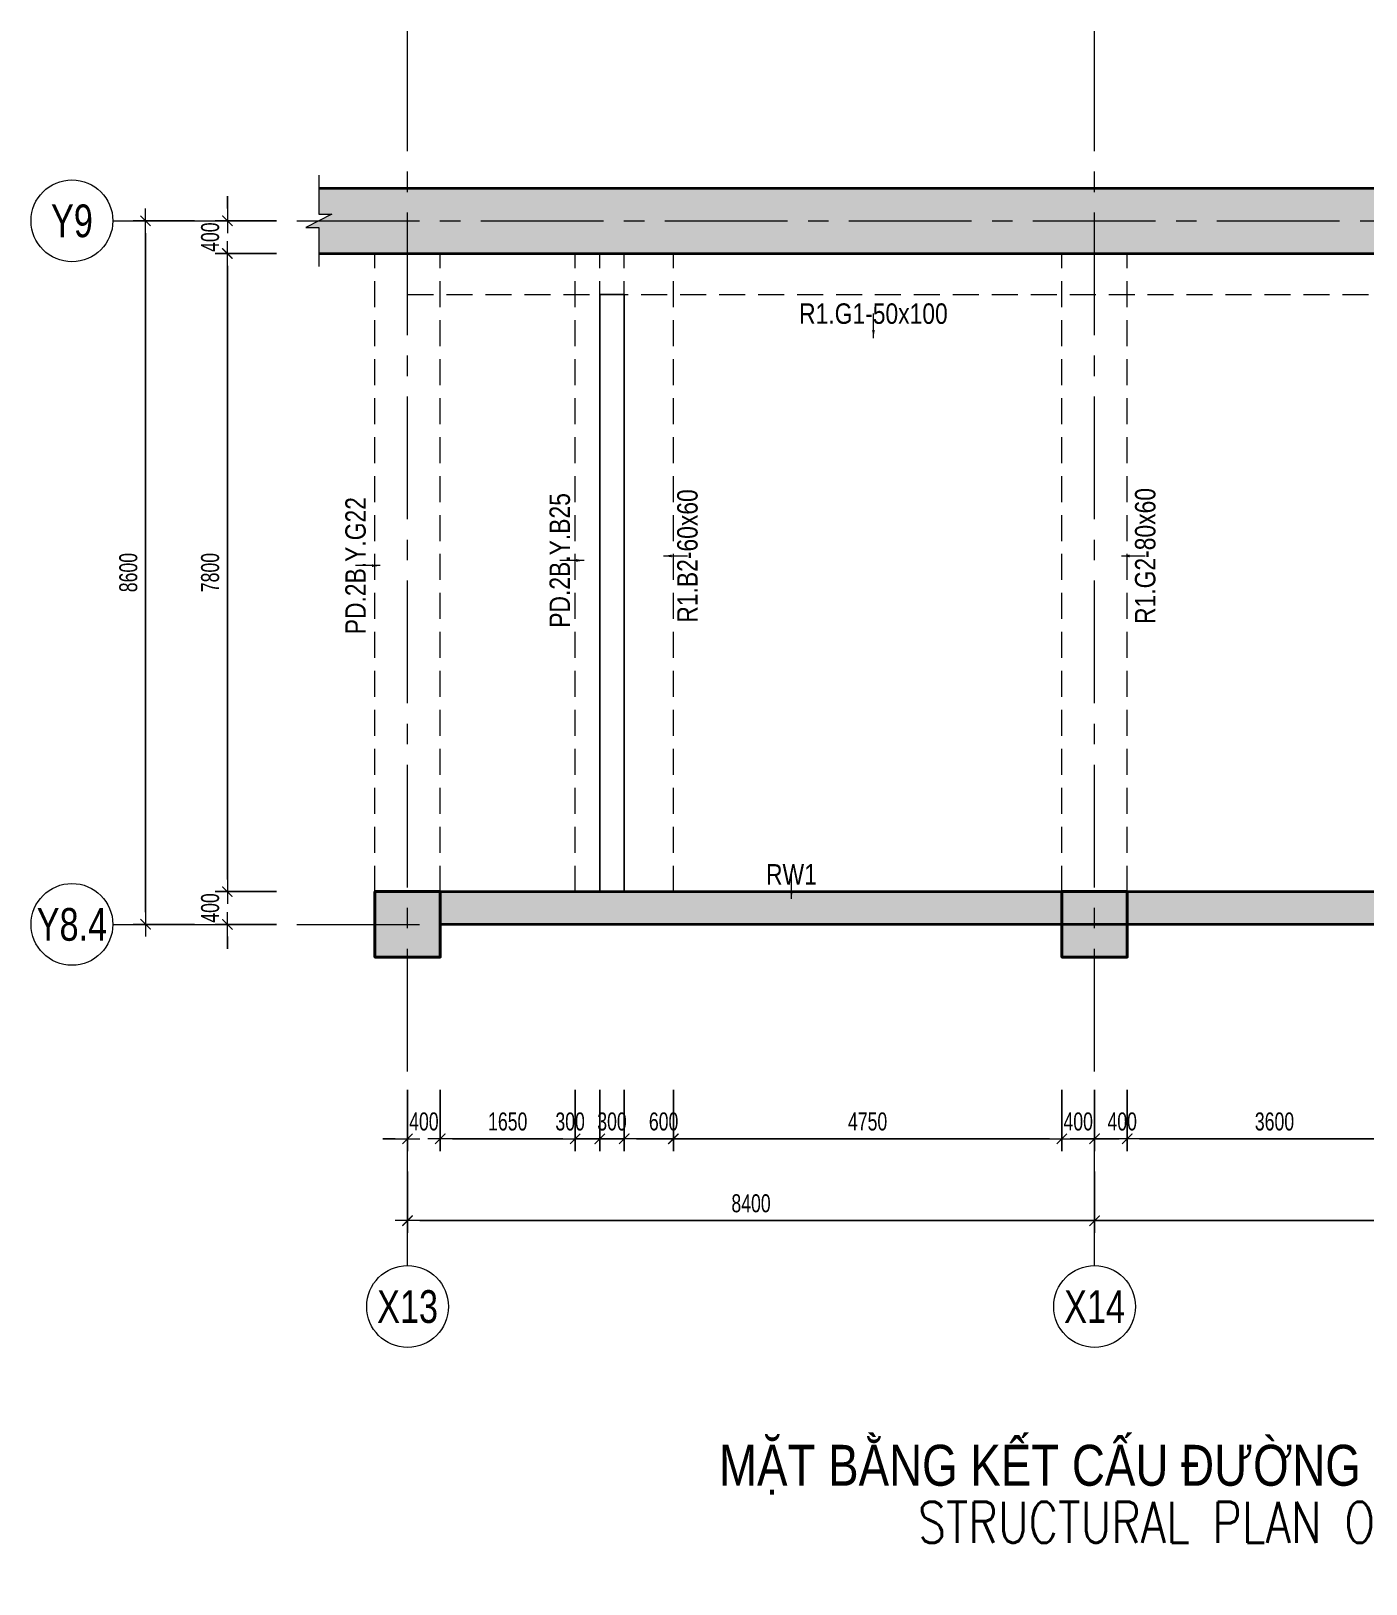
# Model space of a CAD drawing. Header units: millimetres. Extents: x -172050 to 1089997, y 452920 to 1051687.
# Drawn here: x 155869 to 172190, y 516052 to 535034 of the extents above; entities that cross this region are included whole.
import ezdxf
from ezdxf.enums import TextEntityAlignment as Align

# ---------------------------------------------------------------- set-up
doc = ezdxf.new("R2010")
doc.units = ezdxf.units.MM
doc.header["$MEASUREMENT"] = 0
for name, pattern in [('CENTER2', [1.125, 0.75, -0.125, 0.125, -0.125]), ('HIDDEN2', [4.7625, 3.175, -1.5875]), ('POD_Grid$0$CENTER2', [1.125, 0.75, -0.125, 0.125, -0.125])]:
    doc.linetypes.add(name, pattern=pattern)
doc.layers.get('Defpoints').update_dxf_attribs({"color": 151, "lineweight": 9})
doc.layers.add('-L-A_OUTLINE', color=2, linetype='Continuous')
for name, color, linetype, lineweight in [('NDC_S_ANNO', 7, 'Continuous', 20), ('NDC_S_AXIS', 5, 'CENTER2', 13), ('NDC_S_BEAM', 3, 'HIDDEN2', 20), ('NDC_S_DIM', 1, 'Continuous', 15), ('NDC_S_ENG TITLE', 3, 'Continuous', 20), ('NDC_S_HATCH MATERIAL', 8, 'Continuous', 13), ('NDC_S_LEADER', 1, 'Continuous', 15), ('NDC_S_SYMBOL', 1, 'Continuous', 15), ('NDC_S_TEXT SYMBOL', 7, 'Continuous', 20), ('NDC_S_VN TEXT', 7, 'Continuous', 20), ('NDC_S_VN TITLE', 6, 'Continuous', 35), ('OF_Diaphram wall$0$NDC_S_WALL', 6, 'Continuous', 35), ('PD_B1F_Col$0$NDC_S-COLUMN', 4, 'Continuous', 40), ('PD_B1F_Col$0$NDC_S_HATCH COLUMN AND WALL', 251, 'Continuous', 13), ('POD_Grid$0$NDC_S_AXIS', 5, 'POD_Grid$0$CENTER2', 13), ('Ramp wall 4.1(B1)$0$NDC_S_WALL', 6, 'Continuous', 35)]:
    doc.layers.add(name, color=color, linetype=linetype, lineweight=lineweight)
doc.styles.add('ARIAL', font='arial.ttf', dxfattribs={"width": 0.8})
doc.styles.add('NDC_ANNO', font='', dxfattribs={"width": 0.8})
doc.styles.add('NDC_DIM', font='', dxfattribs={"width": 0.75})
doc.styles.add('NDC_EN TXT', font='romans.shx', dxfattribs={"width": 0.8})
doc.styles.add('NDC_VIE TXT', font='arial.ttf', dxfattribs={"width": 0.8})
doc.styles.get('NDC_ANNO').set_extended_font_data('Dotum')
doc.styles.get('NDC_DIM').set_extended_font_data('Dotum')
doc.dimstyles.new('NDC_dim_100', dxfattribs={"dimscale": 100, "dimtxt": 2.2, "dimasz": 1.5, "dimexe": 1.5, "dimexo": 2.5, "dimgap": 1, "dimtad": 1, "dimdec": 0, "dimzin": 0, "dimdsep": 46, "dimtxsty": 'NDC_DIM', "dimblk": 'DIMMARK', "dimcen": 0.09, "dimdle": 1.2, "dimclrd": 1, "dimclre": 1, "dimclrt": 3, "dimadec": 0, "dimazin": 0, "dimtfac": 1, "dimtdec": 0, "dimtix": 1, "dimtofl": 0, "dimtmove": 0, "dimatfit": 3, "dimfxl": 6, "dimfxlon": 1, "dimtolj": 1, "dimtzin": 0, "dimarcsym": 0})
doc.dimstyles.new('NDC_dim_iso', dxfattribs={"dimtxt": 2.2, "dimasz": 1, "dimexe": 1.5, "dimexo": 2.5, "dimgap": 1, "dimtad": 1, "dimdec": 0, "dimzin": 0, "dimdsep": 46, "dimtxsty": 'NDC_DIM', "dimblk": 'DIMMARK', "dimcen": 0.09, "dimdle": 1.2, "dimclrd": 1, "dimclre": 1, "dimclrt": 3, "dimadec": 0, "dimazin": 0, "dimtfac": 1, "dimtdec": 0, "dimtix": 1, "dimtofl": 0, "dimtmove": 0, "dimatfit": 3, "dimfxl": 6, "dimfxlon": 1, "dimtolj": 1, "dimtzin": 0, "dimarcsym": 0})

# ---------------------------------------------------------------- blocks, each defined once
blk = doc.blocks.new('PD_B1F_Col$0$cot')
at = {"layer": 'PD_B1F_Col$0$NDC_S_HATCH COLUMN AND WALL', "ltscale": 0.005}
h = blk.add_hatch(color=256, dxfattribs=at)
h.dxf.hatch_style = 1
h.paths.add_polyline_path([(-0.5, 0.5), (0.5, 0.5), (0.5, -0.5), (-0.5, -0.5)])
at = {"layer": 'PD_B1F_Col$0$NDC_S-COLUMN', "ltscale": 0.005}
blk.add_lwpolyline([(-0.5, 0.5), (0.5, 0.5), (0.5, -0.5), (-0.5, -0.5)], close=True, dxfattribs=at)
blk = doc.blocks.new('ramp3')
at = {"layer": 'NDC_S_HATCH MATERIAL'}
h = blk.add_hatch(dxfattribs=at)
h.set_pattern_fill('BT-01', color=252, scale=30, style=0, pattern_type=2)
h.set_pattern_definition([(50, (-904150.39, 141413.11), (215.178055, -18.82564), [22.5, -247.5]), (355, (-904150.39, 141413.1), (-41.6254, 225.65764), [18, -198]), (100.4514, (-904132.46, 141411.54), (173.552815, 206.831863), [19.122057, -210.342634]), (46.1842, (-904150.4, 141473.1), (320.172315, -49.655704), [33.75, -371.25]), (96.6356, (-904123.7, 141468.97), (280.39881, 292.23536), [28.68309, -315.5139]), (351.1842, (-904150.4, 141473.1), (280.39858, 292.23558), [27, -297]), (21, (-904120.39, 141458.11), (179.072116, -120.785667), [22.5, -247.5]), (326, (-904120.39, 141458.1), (72.9946, 217.545014), [18, -198]), (71.4514, (-904105.47, 141448.05), (252.06679, 96.75915), [19.122057, -210.342634]), (37.5, (-904150.39, 141413.11), (3.6479566, 99.868156), [0, -195.6, 0, -201, 0, -198.75]), (7.5, (-904150.39, 141413.11), (78.920861, 118.323514), [0, -114.6, 0, -191.1, 0, -75.75]), (327.5, (-904217.29, 141413.11), (160.146731, -6.7664615), [0, -75, 0, -234, 0, -310.5]), (317.5, (-904247.29, 141413.11), (174.95585, 30.031495), [0, -97.5, 0, -155.4, 0, -220.5]), (45, (-904150.39, 141413.11), (-90.156115, 90.156115), []), (45, (-904150.39, 141449.86), (-90.156115, 90.156115), [])])
h.paths.add_polyline_path([(-685, 8920), (-685, 8600), (26252, 8600), (26252, 9400), (-685, 9400), (-685, 9080), (-525, 9080), (-845, 8920)])
h = blk.add_hatch(dxfattribs=at)
h.set_pattern_fill('BT-01', color=252, scale=30, style=0, pattern_type=2)
h.set_pattern_definition([(50, (-906343.9, 132813.11), (215.178055, -18.82564), [22.5, -247.5]), (355, (-906343.9, 132813.1), (-41.6254, 225.65764), [18, -198]), (100.4514, (-906325.97, 132811.54), (173.552815, 206.831863), [19.122057, -210.342634]), (46.1842, (-906343.9, 132873.1), (320.172315, -49.655704), [33.75, -371.25]), (96.6356, (-906317.22, 132868.97), (280.39881, 292.23536), [28.68309, -315.5139]), (351.1842, (-906343.9, 132873.1), (280.39858, 292.23558), [27, -297]), (21, (-906313.9, 132858.11), (179.072116, -120.785667), [22.5, -247.5]), (326, (-906313.9, 132858.1), (72.9946, 217.545014), [18, -198]), (71.4514, (-906298.98, 132848.05), (252.06679, 96.75915), [19.122057, -210.342634]), (37.5, (-906343.9, 132813.11), (3.6479566, 99.868156), [0, -195.6, 0, -201, 0, -198.75]), (7.5, (-906343.9, 132813.11), (78.920861, 118.323514), [0, -114.6, 0, -191.1, 0, -75.75]), (327.5, (-906410.8, 132813.11), (160.146731, -6.7664615), [0, -75, 0, -234, 0, -310.5]), (317.5, (-906440.8, 132813.11), (174.95585, 30.031495), [0, -97.5, 0, -155.4, 0, -220.5]), (45, (-906343.9, 132813.11), (-90.156115, 90.156115), []), (45, (-906343.9, 132849.86), (-90.156115, 90.156115), [])])
h.paths.add_polyline_path([(800, 400), (24900, 400), (24900, 800), (800, 800)])
at = {"layer": '-L-A_OUTLINE'}
for points in [[(2750, 8100), (3050, 8100), (3050, 800), (2750, 800)], [(23150, 8100), (23450, 8100), (23450, 800), (23150, 800)]]:
    blk.add_lwpolyline(points, close=True, dxfattribs=at)
at = {"layer": 'NDC_S_BEAM', "ltscale": 100}
for p, q in [((0, 800), (0, 8600)), ((400, 8600), (25300, 8600)), ((800, 800), (800, 8600)), ((2450, 800), (2450, 8600)), ((2750, 800), (2750, 8600)), ((3050, 800), (3050, 8600)), ((3650, 800), (3650, 8600)), ((8400, 800), (8400, 8600)), ((9200, 800), (9200, 8600)), ((16800, 800), (16800, 8600)), ((17600, 800), (17600, 8600)), ((22550, 800), (22550, 8600)), ((23150, 800), (23150, 8600)), ((23450, 800), (23450, 8600)), ((23750, 800), (23750, 8600)), ((24900, 800), (24900, 8600)), ((25700, 800), (25700, 8600)), ((400, 8100), (25300, 8100)), ((12800, 800), (12800, 8100)), ((13200, 800), (13200, 8100))]:
    blk.add_line(p, q, dxfattribs=at)
at = {"layer": 'NDC_S_LEADER'}
for points in [[(-685, 9560), (-685, 9080), (-525, 9080), (-845, 8920), (-685, 8920), (-685, 8440)], [(26252, 9560), (26252, 9080), (26412, 9080), (26092, 8920), (26252, 8920), (26252, 8440)]]:
    blk.add_lwpolyline(points, dxfattribs=at)
at = {"layer": 'OF_Diaphram wall$0$NDC_S_WALL', "ltscale": 200}
for points in [[(-685, 9400), (26252, 9400)], [(-685, 8600), (26252, 8600)]]:
    blk.add_lwpolyline(points, dxfattribs=at)
at = {"layer": 'POD_Grid$0$NDC_S_AXIS', "ltscale": 2000}
for p, q in [((400, -3648), (400, 11320)), ((8800, -3648), (8800, 11320)), ((17200, -3648), (17200, 11320)), ((25300, -3648), (25300, 11320)), ((-3204, 9000), (28052, 9000)), ((-3204, 400), (28052, 400))]:
    blk.add_line(p, q, dxfattribs=at)
at = {"layer": 'Ramp wall 4.1(B1)$0$NDC_S_WALL', "ltscale": 200}
blk.add_lwpolyline([(24900, 400), (800, 400), (800, 800), (24900, 800)], close=True, dxfattribs=at)
at = {"xscale": 800, "yscale": 800}
for p in [(400, 400), (8800, 400), (17200, 400), (25300, 400)]:
    blk.add_blockref('PD_B1F_Col$0$cot', p, dxfattribs=at)
blk = doc.blocks.new('DIMMARK')
at = {"layer": 'NDC_S_DIM', "color": 1}
blk.add_line((-1.5, 0), (1, 0), dxfattribs=at)
at = {"layer": 'NDC_S_DIM', "color": 2, "const_width": 0.1}
blk.add_lwpolyline([(-0.42, -0.42), (0.42, 0.42)], dxfattribs=at)
blk = doc.blocks.new('*D787')
at = {"layer": 'Defpoints', "color": 0, "transparency": 16777216}
for p in [(160872, 524515), (162522, 524515), (162522, 521493)]:
    blk.add_point(p, dxfattribs=at)
at = {"layer": 'NDC_S_DIM', "color": 1, "lineweight": -2, "transparency": 16777216}
for p, q in [((160872, 522093), (160872, 521343)), ((162522, 522093), (162522, 521343)), ((161022, 521493), (162372, 521493))]:
    blk.add_line(p, q, dxfattribs=at)
at = {"layer": 'NDC_S_DIM', "color": 1, "lineweight": -2, "transparency": 16777216, "xscale": 150, "yscale": 150, "zscale": 150, "rotation": 180}
blk.add_blockref('DIMMARK', (160872, 521493), dxfattribs=at)
at = {"layer": 'NDC_S_DIM', "color": 1, "lineweight": -2, "transparency": 16777216, "xscale": 150, "yscale": 150, "zscale": 150}
blk.add_blockref('DIMMARK', (162522, 521493), dxfattribs=at)
at = {"layer": 'NDC_S_DIM', "color": 3, "transparency": 16777216, "insert": (161697, 521704), "char_height": 220, "attachment_point": 5, "style": 'NDC_DIM'}
blk.add_mtext('\\A1;1650', dxfattribs=at)
blk = doc.blocks.new('*D788')
at = {"layer": 'Defpoints', "color": 0, "transparency": 16777216}
for p in [(162822, 525015), (162522, 524515), (162822, 521493)]:
    blk.add_point(p, dxfattribs=at)
at = {"layer": 'NDC_S_DIM', "color": 1, "lineweight": -2, "transparency": 16777216}
for p, q in [((162522, 522093), (162522, 521343)), ((162822, 522093), (162822, 521343)), ((162372, 521493), (162222, 521493)), ((162972, 521493), (163122, 521493))]:
    blk.add_line(p, q, dxfattribs=at)
at = {"layer": 'NDC_S_DIM', "color": 1, "lineweight": -2, "transparency": 16777216, "xscale": 150, "yscale": 150, "zscale": 150}
blk.add_blockref('DIMMARK', (162522, 521493), dxfattribs=at)
at = {"layer": 'NDC_S_DIM', "color": 1, "lineweight": -2, "transparency": 16777216, "xscale": 150, "yscale": 150, "zscale": 150, "rotation": 180}
blk.add_blockref('DIMMARK', (162822, 521493), dxfattribs=at)
at = {"layer": 'NDC_S_DIM', "color": 3, "transparency": 16777216, "insert": (162460, 521704), "char_height": 220, "attachment_point": 5, "style": 'NDC_DIM'}
blk.add_mtext('\\A1;300', dxfattribs=at)
blk = doc.blocks.new('*D789')
at = {"layer": 'Defpoints', "color": 0, "transparency": 16777216}
for p in [(162822, 525015), (163122, 525015), (163122, 521493)]:
    blk.add_point(p, dxfattribs=at)
at = {"layer": 'NDC_S_DIM', "color": 1, "lineweight": -2, "transparency": 16777216}
for p, q in [((162822, 522093), (162822, 521343)), ((163122, 522093), (163122, 521343)), ((162672, 521493), (162522, 521493)), ((163272, 521493), (163422, 521493))]:
    blk.add_line(p, q, dxfattribs=at)
at = {"layer": 'NDC_S_DIM', "color": 1, "lineweight": -2, "transparency": 16777216, "xscale": 150, "yscale": 150, "zscale": 150}
blk.add_blockref('DIMMARK', (162822, 521493), dxfattribs=at)
at = {"layer": 'NDC_S_DIM', "color": 1, "lineweight": -2, "transparency": 16777216, "xscale": 150, "yscale": 150, "zscale": 150, "rotation": 180}
blk.add_blockref('DIMMARK', (163122, 521493), dxfattribs=at)
at = {"layer": 'NDC_S_DIM', "color": 3, "transparency": 16777216, "insert": (162972, 521704), "char_height": 220, "attachment_point": 5, "style": 'NDC_DIM'}
blk.add_mtext('\\A1;300', dxfattribs=at)
blk = doc.blocks.new('*D790')
at = {"layer": 'Defpoints', "color": 0, "transparency": 16777216}
for p in [(163122, 525015), (163722, 524515), (163722, 521493)]:
    blk.add_point(p, dxfattribs=at)
at = {"layer": 'NDC_S_DIM', "color": 1, "lineweight": -2, "transparency": 16777216}
for p, q in [((163122, 522093), (163122, 521343)), ((163722, 522093), (163722, 521343)), ((163272, 521493), (163572, 521493))]:
    blk.add_line(p, q, dxfattribs=at)
at = {"layer": 'NDC_S_DIM', "color": 1, "lineweight": -2, "transparency": 16777216, "xscale": 150, "yscale": 150, "zscale": 150, "rotation": 180}
blk.add_blockref('DIMMARK', (163122, 521493), dxfattribs=at)
at = {"layer": 'NDC_S_DIM', "color": 1, "lineweight": -2, "transparency": 16777216, "xscale": 150, "yscale": 150, "zscale": 150}
blk.add_blockref('DIMMARK', (163722, 521493), dxfattribs=at)
at = {"layer": 'NDC_S_DIM', "color": 3, "transparency": 16777216, "insert": (163603, 521704), "char_height": 220, "attachment_point": 5, "style": 'NDC_DIM'}
blk.add_mtext('\\A1;600', dxfattribs=at)
blk = doc.blocks.new('*D791')
at = {"layer": 'Defpoints', "color": 0, "transparency": 16777216}
for p in [(163722, 524515), (168472, 524515), (168472, 521493)]:
    blk.add_point(p, dxfattribs=at)
at = {"layer": 'NDC_S_DIM', "color": 1, "lineweight": -2, "transparency": 16777216}
for p, q in [((163722, 522093), (163722, 521343)), ((168472, 522093), (168472, 521343)), ((163872, 521493), (168322, 521493))]:
    blk.add_line(p, q, dxfattribs=at)
at = {"layer": 'NDC_S_DIM', "color": 1, "lineweight": -2, "transparency": 16777216, "xscale": 150, "yscale": 150, "zscale": 150, "rotation": 180}
blk.add_blockref('DIMMARK', (163722, 521493), dxfattribs=at)
at = {"layer": 'NDC_S_DIM', "color": 1, "lineweight": -2, "transparency": 16777216, "xscale": 150, "yscale": 150, "zscale": 150}
blk.add_blockref('DIMMARK', (168472, 521493), dxfattribs=at)
at = {"layer": 'NDC_S_DIM', "color": 3, "transparency": 16777216, "insert": (166097, 521704), "char_height": 220, "attachment_point": 5, "style": 'NDC_DIM'}
blk.add_mtext('\\A1;4750', dxfattribs=at)
blk = doc.blocks.new('*D763')
at = {"layer": 'Defpoints', "color": 0, "transparency": 16777216}
for p in [(168872, 525015), (168472, 524515), (168872, 521493)]:
    blk.add_point(p, dxfattribs=at)
at = {"layer": 'NDC_S_DIM', "color": 1, "lineweight": -2, "transparency": 16777216}
for p, q in [((168472, 522093), (168472, 521343)), ((168872, 522093), (168872, 521343)), ((168322, 521493), (168172, 521493)), ((169022, 521493), (169172, 521493))]:
    blk.add_line(p, q, dxfattribs=at)
at = {"layer": 'NDC_S_DIM', "color": 1, "lineweight": -2, "transparency": 16777216, "xscale": 150, "yscale": 150, "zscale": 150}
blk.add_blockref('DIMMARK', (168472, 521493), dxfattribs=at)
at = {"layer": 'NDC_S_DIM', "color": 1, "lineweight": -2, "transparency": 16777216, "xscale": 150, "yscale": 150, "zscale": 150, "rotation": 180}
blk.add_blockref('DIMMARK', (168872, 521493), dxfattribs=at)
at = {"layer": 'NDC_S_DIM', "color": 3, "transparency": 16777216, "insert": (168672, 521704), "char_height": 220, "attachment_point": 5, "style": 'NDC_DIM'}
blk.add_mtext('\\A1;400', dxfattribs=at)
blk = doc.blocks.new('*D764')
at = {"layer": 'Defpoints', "color": 0, "transparency": 16777216}
for p in [(168872, 525015), (169272, 524515), (169272, 521493)]:
    blk.add_point(p, dxfattribs=at)
at = {"layer": 'NDC_S_DIM', "color": 1, "lineweight": -2, "transparency": 16777216}
for p, q in [((168872, 522093), (168872, 521343)), ((169272, 522093), (169272, 521343)), ((168722, 521493), (168572, 521493)), ((169422, 521493), (169572, 521493))]:
    blk.add_line(p, q, dxfattribs=at)
at = {"layer": 'NDC_S_DIM', "color": 1, "lineweight": -2, "transparency": 16777216, "xscale": 150, "yscale": 150, "zscale": 150}
blk.add_blockref('DIMMARK', (168872, 521493), dxfattribs=at)
at = {"layer": 'NDC_S_DIM', "color": 1, "lineweight": -2, "transparency": 16777216, "xscale": 150, "yscale": 150, "zscale": 150, "rotation": 180}
blk.add_blockref('DIMMARK', (169272, 521493), dxfattribs=at)
at = {"layer": 'NDC_S_DIM', "color": 3, "transparency": 16777216, "insert": (169210, 521704), "char_height": 220, "attachment_point": 5, "style": 'NDC_DIM'}
blk.add_mtext('\\A1;400', dxfattribs=at)
blk = doc.blocks.new('*D765')
at = {"layer": 'Defpoints', "color": 0, "transparency": 16777216}
for p in [(172872, 525015), (169272, 524515), (172872, 521493)]:
    blk.add_point(p, dxfattribs=at)
at = {"layer": 'NDC_S_DIM', "color": 1, "lineweight": -2, "transparency": 16777216}
for p, q in [((169272, 522093), (169272, 521343)), ((172872, 522093), (172872, 521343)), ((169422, 521493), (172722, 521493))]:
    blk.add_line(p, q, dxfattribs=at)
at = {"layer": 'NDC_S_DIM', "color": 1, "lineweight": -2, "transparency": 16777216, "xscale": 150, "yscale": 150, "zscale": 150, "rotation": 180}
blk.add_blockref('DIMMARK', (169272, 521493), dxfattribs=at)
at = {"layer": 'NDC_S_DIM', "color": 1, "lineweight": -2, "transparency": 16777216, "xscale": 150, "yscale": 150, "zscale": 150}
blk.add_blockref('DIMMARK', (172872, 521493), dxfattribs=at)
at = {"layer": 'NDC_S_DIM', "color": 3, "transparency": 16777216, "insert": (171072, 521704), "char_height": 220, "attachment_point": 5, "style": 'NDC_DIM'}
blk.add_mtext('\\A1;3600', dxfattribs=at)
blk = doc.blocks.new('*D783')
at = {"layer": 'Defpoints', "color": 0, "transparency": 16777216}
for p in [(160472, 523715), (168872, 523715), (168872, 520493)]:
    blk.add_point(p, dxfattribs=at)
at = {"layer": 'NDC_S_DIM', "color": 1, "lineweight": -2, "transparency": 16777216}
for p, q in [((160472, 521093), (160472, 520343)), ((168872, 521093), (168872, 520343)), ((160622, 520493), (168722, 520493))]:
    blk.add_line(p, q, dxfattribs=at)
at = {"layer": 'NDC_S_DIM', "color": 1, "lineweight": -2, "transparency": 16777216, "xscale": 150, "yscale": 150, "zscale": 150, "rotation": 180}
blk.add_blockref('DIMMARK', (160472, 520493), dxfattribs=at)
at = {"layer": 'NDC_S_DIM', "color": 1, "lineweight": -2, "transparency": 16777216, "xscale": 150, "yscale": 150, "zscale": 150}
blk.add_blockref('DIMMARK', (168872, 520493), dxfattribs=at)
at = {"layer": 'NDC_S_DIM', "color": 3, "transparency": 16777216, "insert": (164672, 520704), "char_height": 220, "attachment_point": 5, "style": 'NDC_DIM'}
blk.add_mtext('\\A1;8400', dxfattribs=at)
blk = doc.blocks.new('*D784')
at = {"layer": 'Defpoints', "color": 0, "transparency": 16777216}
for p in [(168872, 523715), (177272, 523318), (177272, 520493)]:
    blk.add_point(p, dxfattribs=at)
at = {"layer": 'NDC_S_DIM', "color": 1, "lineweight": -2, "transparency": 16777216}
for p, q in [((168872, 521093), (168872, 520343)), ((177272, 521093), (177272, 520343)), ((169022, 520493), (177122, 520493))]:
    blk.add_line(p, q, dxfattribs=at)
at = {"layer": 'NDC_S_DIM', "color": 1, "lineweight": -2, "transparency": 16777216, "xscale": 150, "yscale": 150, "zscale": 150, "rotation": 180}
blk.add_blockref('DIMMARK', (168872, 520493), dxfattribs=at)
at = {"layer": 'NDC_S_DIM', "color": 1, "lineweight": -2, "transparency": 16777216, "xscale": 150, "yscale": 150, "zscale": 150}
blk.add_blockref('DIMMARK', (177272, 520493), dxfattribs=at)
at = {"layer": 'NDC_S_DIM', "color": 3, "transparency": 16777216, "insert": (173072, 520704), "char_height": 220, "attachment_point": 5, "style": 'NDC_DIM'}
blk.add_mtext('\\A1;8400', dxfattribs=at)
blk = doc.blocks.new('*U165')
at = {"layer": 'NDC_S_SYMBOL'}
blk.add_line((0, 5), (0, 9), dxfattribs=at)
blk.add_circle((0, 0), 5, dxfattribs=at)
at = {"layer": 'NDC_S_TEXT SYMBOL', "color": 7, "style": 'NDC_ANNO', "width": 0.8}
blk.add_attdef('GRID', text='', height=4, dxfattribs=at).set_placement((0, 0), align=Align.MIDDLE)
blk = doc.blocks.new('*D786')
at = {"layer": 'Defpoints', "color": 0, "transparency": 16777216}
for p in [(160472, 524859), (160872, 524515), (160472, 521493)]:
    blk.add_point(p, dxfattribs=at)
at = {"layer": 'NDC_S_DIM', "color": 1, "lineweight": -2, "transparency": 16777216}
for p, q in [((160472, 522093), (160472, 521343)), ((160872, 522093), (160872, 521343)), ((160322, 521493), (160172, 521493)), ((161022, 521493), (161172, 521493))]:
    blk.add_line(p, q, dxfattribs=at)
at = {"layer": 'NDC_S_DIM', "color": 1, "lineweight": -2, "transparency": 16777216, "xscale": 150, "yscale": 150, "zscale": 150}
blk.add_blockref('DIMMARK', (160472, 521493), dxfattribs=at)
at = {"layer": 'NDC_S_DIM', "color": 1, "lineweight": -2, "transparency": 16777216, "xscale": 150, "yscale": 150, "zscale": 150, "rotation": 180}
blk.add_blockref('DIMMARK', (160872, 521493), dxfattribs=at)
at = {"layer": 'NDC_S_DIM', "color": 3, "transparency": 16777216, "insert": (160672, 521704), "char_height": 220, "attachment_point": 5, "style": 'NDC_DIM'}
blk.add_mtext('\\A1;400', dxfattribs=at)
blk = doc.blocks.new('*U166')
at = {"layer": 'NDC_S_SYMBOL'}
blk.add_line((5, 0), (9, 0), dxfattribs=at)
blk.add_circle((0, 0), 5, dxfattribs=at)
at = {"layer": 'NDC_S_TEXT SYMBOL', "color": 7, "style": 'NDC_ANNO', "width": 0.8}
blk.add_attdef('GRID', text='', height=4, rotation=270, dxfattribs=at).set_placement((0, 0), align=Align.MIDDLE)
blk = doc.blocks.new('*D792')
at = {"layer": 'Defpoints', "color": 0, "transparency": 16777216}
for p in [(159898, 532315), (158269, 524515), (160377, 524515)]:
    blk.add_point(p, dxfattribs=at)
at = {"layer": 'NDC_S_DIM', "color": 1, "lineweight": -2, "transparency": 16777216}
for p, q in [((158869, 532315), (158119, 532315)), ((158269, 532165), (158269, 524665)), ((158869, 524515), (158119, 524515))]:
    blk.add_line(p, q, dxfattribs=at)
at = {"layer": 'NDC_S_DIM', "color": 1, "lineweight": -2, "transparency": 16777216, "xscale": 150, "yscale": 150, "zscale": 150}
for p, rotation in [((158269, 532315), 90), ((158269, 524515), 270)]:
    blk.add_blockref('DIMMARK', p, dxfattribs=dict(at, rotation=rotation))
at = {"layer": 'NDC_S_DIM', "color": 3, "transparency": 16777216, "insert": (158059, 528415), "char_height": 220, "attachment_point": 5, "rotation": 90, "style": 'NDC_DIM'}
blk.add_mtext('\\A1;7800', dxfattribs=at)
blk = doc.blocks.new('*D793')
at = {"layer": 'Defpoints', "color": 0, "transparency": 16777216}
for p in [(157269, 532715), (159148, 532715), (159952, 524115)]:
    blk.add_point(p, dxfattribs=at)
at = {"layer": 'NDC_S_DIM', "color": 1, "lineweight": -2, "transparency": 16777216}
for p, q in [((157869, 532715), (157119, 532715)), ((157269, 524265), (157269, 532565)), ((157869, 524115), (157119, 524115))]:
    blk.add_line(p, q, dxfattribs=at)
at = {"layer": 'NDC_S_DIM', "color": 1, "lineweight": -2, "transparency": 16777216, "xscale": 150, "yscale": 150, "zscale": 150}
for p, rotation in [((157269, 532715), 90), ((157269, 524115), 270)]:
    blk.add_blockref('DIMMARK', p, dxfattribs=dict(at, rotation=rotation))
at = {"layer": 'NDC_S_DIM', "color": 3, "transparency": 16777216, "insert": (157059, 528415), "char_height": 220, "attachment_point": 5, "rotation": 90, "style": 'NDC_DIM'}
blk.add_mtext('\\A1;8600', dxfattribs=at)
blk = doc.blocks.new('*D794')
at = {"layer": 'Defpoints', "color": 0, "transparency": 16777216}
for p in [(160377, 524515), (158269, 524115), (159952, 524115)]:
    blk.add_point(p, dxfattribs=at)
at = {"layer": 'NDC_S_DIM', "color": 1, "lineweight": -2, "transparency": 16777216}
for p, q in [((158269, 524665), (158269, 524815)), ((158869, 524515), (158119, 524515)), ((158869, 524115), (158119, 524115)), ((158269, 523965), (158269, 523815))]:
    blk.add_line(p, q, dxfattribs=at)
at = {"layer": 'NDC_S_DIM', "color": 1, "lineweight": -2, "transparency": 16777216, "xscale": 150, "yscale": 150, "zscale": 150}
for p, rotation in [((158269, 524515), 270), ((158269, 524115), 90)]:
    blk.add_blockref('DIMMARK', p, dxfattribs=dict(at, rotation=rotation))
at = {"layer": 'NDC_S_DIM', "color": 3, "transparency": 16777216, "insert": (158059, 524315), "char_height": 220, "attachment_point": 5, "rotation": 90, "style": 'NDC_DIM'}
blk.add_mtext('\\A1;400', dxfattribs=at)
blk = doc.blocks.new('*D795')
at = {"layer": 'Defpoints', "color": 0, "transparency": 16777216}
for p in [(158269, 532715), (159208, 532715), (159898, 532315)]:
    blk.add_point(p, dxfattribs=at)
at = {"layer": 'NDC_S_DIM', "color": 1, "lineweight": -2, "transparency": 16777216}
for p, q in [((158269, 532865), (158269, 533015)), ((158869, 532715), (158119, 532715)), ((158869, 532315), (158119, 532315)), ((158269, 532165), (158269, 532015))]:
    blk.add_line(p, q, dxfattribs=at)
at = {"layer": 'NDC_S_DIM', "color": 1, "lineweight": -2, "transparency": 16777216, "xscale": 150, "yscale": 150, "zscale": 150}
for p, rotation in [((158269, 532715), 270), ((158269, 532315), 90)]:
    blk.add_blockref('DIMMARK', p, dxfattribs=dict(at, rotation=rotation))
at = {"layer": 'NDC_S_DIM', "color": 3, "transparency": 16777216, "insert": (158059, 532515), "char_height": 220, "attachment_point": 5, "rotation": 90, "style": 'NDC_DIM'}
blk.add_mtext('\\A1;400', dxfattribs=at)
blk = doc.blocks.new('Drawing name_symbol')
at = {"layer": 'NDC_S_ENG TITLE', "style": 'NDC_EN TXT', "width": 0.8}
blk.add_attdef('SECTDET1', text='', height=5, dxfattribs=at).set_placement((0, 1.01), align=Align.CENTER)
at = {"layer": 'NDC_S_TEXT SYMBOL', "lineweight": 25, "style": 'NDC_ANNO', "width": 0.8}
blk.add_attdef('SSCALE', text='', height=2.5, dxfattribs=at).set_placement((0, -4), align=Align.CENTER)
at = {"layer": 'NDC_S_VN TITLE', "style": 'NDC_VIE TXT', "width": 0.8}
blk.add_attdef('SECTDET2', text='', height=5, dxfattribs=at).set_placement((0, 7.97), align=Align.CENTER)
blk = doc.blocks.new('*U179')
at = {"layer": 'NDC_S_ANNO', "ltscale": 0.8, "style": 'ARIAL', "width": 0.8}
blk.add_attdef('TEN', text='', height=2.5, dxfattribs=at).set_placement((0, 3), align=Align.MIDDLE_CENTER)
at = {"layer": 'NDC_S_ANNO', "ltscale": 0.8, "style": 'ARIAL', "width": 0.8, "flags": 1}
blk.add_attdef('CHU_THICH', text='', height=2.5, dxfattribs=at).set_placement((0, 0), align=Align.MIDDLE_CENTER)
at = {"layer": 'Defpoints'}
blk.add_leader([(0, 0), (0, 3)], dimstyle='NDC_dim_iso', override={"dimgap": 0.625, "dimtad": 0}, dxfattribs=at)
blk = doc.blocks.new('*U220')
at = {"layer": 'NDC_S_ANNO', "ltscale": 0.8, "style": 'ARIAL', "width": 0.8, "flags": 1}
blk.add_attdef('CHU_THICH', text='', height=2.5, dxfattribs=at).set_placement((0, 0), align=Align.MIDDLE_CENTER)
at = {"layer": 'NDC_S_ANNO', "ltscale": 0.8, "style": 'ARIAL', "width": 0.8}
blk.add_attdef('TEN', text='', height=2.5, dxfattribs=at).set_placement((0, -2.91), align=Align.MIDDLE_CENTER)
at = {"layer": 'Defpoints'}
blk.add_leader([(0, 0), (0, -2.91)], dimstyle='NDC_dim_iso', override={"dimgap": 0.625, "dimtad": 0}, dxfattribs=at)

msp = doc.modelspace()

# ---------------------------------------------------------------- block references
at = {"layer": 'NDC_S_ANNO', "xscale": 100, "yscale": 100, "zscale": 100}
msp.add_blockref('Drawing name_symbol', (173440.6, 516455.9), dxfattribs=at).add_auto_attribs({'SECTDET1': 'STRUCTURAL PLAN OF RAMP 1 FROM B1F TO B2F', 'SECTDET2': 'MẶT BẰNG KẾT CẤU ĐƯỜNG DỐC 1 TỪ TẦNG HẦM 1 XUỐNG HẦM 2', 'SSCALE': 'SCALE 1 : 100'})
at = {"layer": 'NDC_S_AXIS'}
ref = msp.add_blockref('*U166', (156368.9, 532714.7), dxfattribs=dict(at, xscale=100, yscale=100, zscale=100))
ref.add_attrib('GRID', 'Y9', dxfattribs={"layer": 'NDC_S_TEXT SYMBOL', "color": 7, "height": 400, "style": 'NDC_ANNO', "width": 0.8}).set_placement((156368.9, 532714.7), align=Align.MIDDLE)
ref = msp.add_blockref('*U166', (156368.9, 524114.7), dxfattribs=dict(at, xscale=100, yscale=100, zscale=100))
ref.add_attrib('GRID', 'Y8.4', dxfattribs={"layer": 'NDC_S_TEXT SYMBOL', "color": 7, "height": 400, "style": 'NDC_ANNO', "width": 0.8}).set_placement((156368.9, 524114.7), align=Align.MIDDLE)
at = {"layer": 'NDC_S_AXIS', "xscale": 100, "yscale": 100, "zscale": 100}
for p, values in [((160472.5, 519443.4), {'GRID': 'X13'}), ((168872.5, 519443.4), {'GRID': 'X14'})]:
    msp.add_blockref('*U165', p, dxfattribs=at).add_auto_attribs(values)
at = {"layer": 'NDC_S_DIM'}
msp.add_blockref('ramp3', (160072.5, 523714.7), dxfattribs=at)
at = {"layer": 'NDC_S_VN TEXT', "xscale": 100, "yscale": 100, "zscale": 100}
for p, values in [((166168.4, 531280.6), {'TEN': 'R1.G1-50x100'}), ((165165.8, 524426), {'TEN': 'RW1'})]:
    msp.add_blockref('*U179', p, dxfattribs=at).add_auto_attribs(values)
at = {"layer": 'NDC_S_VN TEXT', "xscale": 100, "yscale": 100, "zscale": 100, "rotation": 90}
for name, p, values in [('*U220', (163602.8, 528618), {'TEN': 'R1.B2-60x60'}), ('*U220', (169200.3, 528618), {'TEN': 'R1.G2-80x60'}), ('*U179', (160136.2, 528499.5), {'TEN': 'PD.2B.Y.G22'}), ('*U179', (162633.1, 528563.3), {'TEN': 'PD.2B.Y.B25'})]:
    msp.add_blockref(name, p, dxfattribs=at).add_auto_attribs(values)

# ---------------------------------------------------------------- dimensions: what is measured, and where the dimension line sits
at = {"layer": 'NDC_S_DIM'}
for base, p1, p2, picture, middle in [((158268.9, 532714.7), (159897.9, 532314.7), (159207.9, 532714.7), '*D795', (158058.8, 532514.7)), ((158268.9, 524514.7), (159897.9, 532314.7), (160377.1, 524514.7), '*D792', (158058.8, 528414.7)), ((158268.9, 524114.7), (160377.1, 524514.7), (159951.7, 524114.7), '*D794', (158058.8, 524314.7))]:
    dim = msp.add_linear_dim(base=base, p1=p1, p2=p2, angle=90, dimstyle='NDC_dim_100', override={"dimtmove": 1}, dxfattribs=at)
    dim.commit()
    dim.dimension.update_dxf_attribs({"geometry": picture, "text_midpoint": middle})
dim = msp.add_linear_dim(base=(157268.9, 532714.7), p1=(159951.7, 524114.7), p2=(159147.9, 532714.7), angle=90, dimstyle='NDC_dim_100', dxfattribs=at)
dim.commit()
dim.dimension.update_dxf_attribs({"geometry": '*D793', "text_midpoint": (157058.8, 528414.7)})
for base, p1, p2, picture, middle in [((160472.5, 521493.4), (160872.5, 524514.7), (160472.5, 524858.6), '*D786', (160672.5, 521703.5)), ((163122.5, 521493.4), (162822.5, 525014.7), (163122.5, 525014.7), '*D789', (162972.5, 521703.5)), ((168872.5, 521493.4), (168472.5, 524514.7), (168872.5, 525014.7), '*D763', (168672.5, 521703.5)), ((172872.5, 521493.4), (169272.5, 524514.7), (172872.5, 525014.7), '*D765', (171072.5, 521703.5)), ((168472.5, 521493.4), (163722.5, 524514.7), (168472.5, 524514.7), '*D791', (166097.5, 521703.5)), ((177272.5, 520493.4), (168872.5, 523714.7), (177272.5, 523318.3), '*D784', (173072.5, 520703.5))]:
    dim = msp.add_linear_dim(base=base, p1=p1, p2=p2, dimstyle='NDC_dim_100', override={"dimtmove": 1}, dxfattribs=at)
    dim.commit()
    dim.dimension.update_dxf_attribs({"geometry": picture, "text_midpoint": middle})
for base, p1, p2, picture, middle in [((162822.5, 521493.4), (162522.5, 524514.7), (162822.5, 525014.7), '*D788', (162459.6, 521493.4)), ((163722.5, 521493.4), (163122.5, 525014.7), (163722.5, 524514.7), '*D790', (163603.2, 521493.4)), ((169272.5, 521493.4), (168872.5, 525014.7), (169272.5, 524514.7), '*D764', (169210.1, 521493.4))]:
    dim = msp.add_linear_dim(base=base, p1=p1, p2=p2, dimstyle='NDC_dim_100', override={"dimtmove": 1}, dxfattribs=at)
    dim.commit()
    dim.dimension.update_dxf_attribs({"geometry": picture, "text_midpoint": middle, "dimtype": 160})
for base, p1, p2, picture, middle in [((162522.5, 521493.4), (160872.5, 524514.7), (162522.5, 524514.7), '*D787', (161697.5, 521703.5)), ((168872.5, 520493.4), (160472.5, 523714.7), (168872.5, 523714.7), '*D783', (164672.5, 520703.5))]:
    dim = msp.add_linear_dim(base=base, p1=p1, p2=p2, dimstyle='NDC_dim_100', dxfattribs=at)
    dim.commit()
    dim.dimension.update_dxf_attribs({"geometry": picture, "text_midpoint": middle})

doc.saveas('drawing.dxf')
